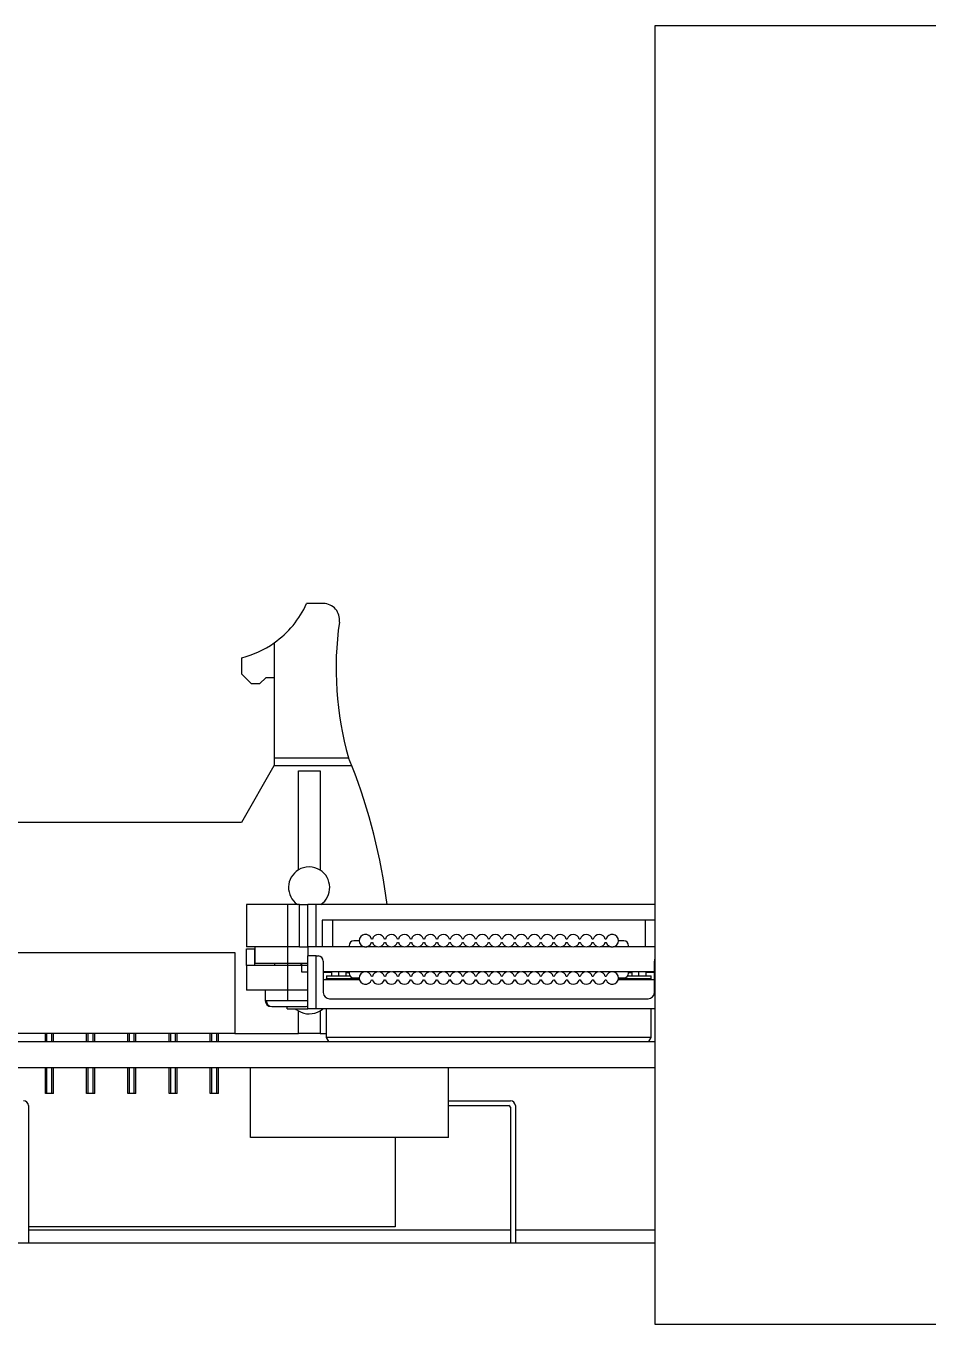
# Model space of a CAD drawing. Extents: x 500 to 100500, y -14500 to 21140.
# Drawn here: x 6897.7 to 6953.3, y -2948.9 to -2868.9 of the extents above; entities that cross this region are included whole.
import ezdxf

# ---------------------------------------------------------------- set-up
doc = ezdxf.new("R2010")
doc.units = 0
doc.layers.get('0').update_dxf_attribs({"linetype": 'CONTINUOUS'})

# ---------------------------------------------------------------- blocks, each defined once
blk = doc.blocks.new('KJprobe Card F')
at = {"color": 6}
for p, q in [((30603.695, -77304.489, 43.986), (30603.695, -77384.489, 43.986)), ((31903.695, -77304.489, 43.986), (30603.695, -77304.489, 43.986)), ((30583.265, -77340.086, 43.986), (30582.235, -77340.086, 43.986)), ((30580.235, -77342.511, 43.986), (30580.235, -77349.586, 43.986)), ((30578.235, -77344.436, 43.986), (30578.235, -77343.432, 43.986)), ((30578.235, -77344.436, 43.986), (30578.835, -77345.036, 43.986)), ((30579.335, -77345.036, 43.986), (30579.735, -77344.636, 43.986)), ((30579.735, -77344.636, 43.986), (30580.235, -77344.636, 43.986)), ((30579.335, -77345.036, 43.986), (30578.835, -77345.036, 43.986)), ((30580.235, -77349.586, 43.986), (30584.821, -77349.586, 43.986)), ((30580.235, -77349.586, 43.986), (30580.235, -77350.086, 43.986)), ((30585.02, -77350.086, 43.986), (30584.821, -77349.586, 43.986)), ((30580.22, -77350.086, 43.986), (30578.22, -77353.586, 43.986)), ((30585.02, -77350.086, 43.986), (30580.22, -77350.086, 43.986)), ((30581.73, -77356.501, 43.986), (30581.73, -77350.386, 43.986)), ((30581.73, -77350.386, 43.986), (30583.07, -77350.386, 43.986)), ((30583.07, -77350.386, 43.986), (30583.07, -77356.514, 43.986)), ((30578.22, -77353.586, 43.986), (30513.92, -77353.586, 43.986)), ((30578.542, -77358.628, 43.986), (30578.542, -77361.244, 43.986)), ((30581.08, -77358.628, 43.986), (30578.542, -77358.628, 43.986)), ((30581.08, -77361.244, 43.986), (30581.08, -77358.628, 43.986)), ((30581.804, -77358.628, 43.986), (30581.08, -77358.628, 43.986)), ((30581.804, -77361.244, 43.986), (30581.804, -77358.628, 43.986)), ((30581.804, -77358.628, 43.986), (30582.312, -77358.628, 43.986)), ((30582.312, -77361.244, 43.986), (30582.312, -77358.628, 43.986)), ((30582.82, -77358.628, 43.986), (30582.312, -77358.628, 43.986)), ((30582.82, -77361.244, 43.986), (30582.82, -77358.628, 43.986)), ((30603.695, -77358.628, 43.986), (30582.82, -77358.628, 43.986)), ((30583.201, -77359.593, 43.986), (30583.201, -77361.244, 43.986)), ((30603.695, -77359.593, 43.986), (30583.201, -77359.593, 43.986)), ((30583.836, -77359.593, 43.986), (30583.836, -77361.244, 43.986)), ((30603.089, -77359.593, 43.986), (30603.089, -77361.244, 43.986)), ((30586.289, -77360.762, 43.986), (30586.234, -77360.762, 43.986)), ((30587.089, -77360.762, 43.986), (30587.034, -77360.762, 43.986)), ((30587.89, -77360.762, 43.986), (30587.834, -77360.762, 43.986)), ((30588.69, -77360.762, 43.986), (30588.634, -77360.762, 43.986)), ((30589.49, -77360.762, 43.986), (30589.435, -77360.762, 43.986)), ((30590.29, -77360.762, 43.986), (30590.235, -77360.762, 43.986)), ((30591.09, -77360.762, 43.986), (30591.035, -77360.762, 43.986)), ((30591.89, -77360.762, 43.986), (30591.835, -77360.762, 43.986)), ((30592.69, -77360.762, 43.986), (30592.635, -77360.762, 43.986)), ((30593.49, -77360.762, 43.986), (30593.435, -77360.762, 43.986)), ((30594.29, -77360.762, 43.986), (30594.235, -77360.762, 43.986)), ((30595.09, -77360.762, 43.986), (30595.035, -77360.762, 43.986)), ((30595.891, -77360.762, 43.986), (30595.835, -77360.762, 43.986)), ((30596.691, -77360.762, 43.986), (30596.635, -77360.762, 43.986)), ((30597.491, -77360.762, 43.986), (30597.436, -77360.762, 43.986)), ((30598.291, -77360.762, 43.986), (30598.236, -77360.762, 43.986)), ((30599.091, -77360.762, 43.986), (30599.036, -77360.762, 43.986)), ((30599.891, -77360.762, 43.986), (30599.836, -77360.762, 43.986)), ((30600.691, -77360.762, 43.986), (30600.636, -77360.762, 43.986)), ((30564.085, -77361.586, 43.986), (30577.81, -77361.586, 43.986)), ((30577.81, -77361.586, 43.986), (30577.81, -77366.586, 43.986)), ((30578.54, -77362.387, 43.986), (30578.54, -77361.371, 43.986)), ((30578.54, -77361.371, 43.986), (30579.048, -77361.371, 43.986)), ((30581.08, -77361.244, 43.986), (30578.542, -77361.244, 43.986)), ((30579.048, -77361.244, 43.986), (30579.048, -77362.26, 43.986)), ((30579.048, -77362.387, 43.986), (30579.048, -77361.371, 43.986)), ((30581.804, -77361.244, 43.986), (30581.08, -77361.244, 43.986)), ((30581.08, -77362.26, 43.986), (30581.08, -77361.244, 43.986)), ((30581.804, -77361.244, 43.986), (30582.312, -77361.244, 43.986)), ((30582.82, -77361.244, 43.986), (30582.312, -77361.244, 43.986)), ((30582.325, -77361.803, 43.986), (30582.325, -77361.244, 43.986)), ((30583.201, -77361.244, 43.986), (30582.82, -77361.244, 43.986)), ((30585.799, -77361.244, 43.986), (30583.201, -77361.244, 43.986)), ((30584.852, -77361.171, 43.986), (30584.852, -77361.244, 43.986)), ((30585.476, -77360.879, 43.986), (30585.144, -77360.879, 43.986)), ((30586.599, -77361.244, 43.986), (30585.924, -77361.244, 43.986)), ((30586.234, -77360.965, 43.986), (30586.289, -77360.965, 43.986)), ((30587.399, -77361.244, 43.986), (30586.724, -77361.244, 43.986)), ((30587.034, -77360.965, 43.986), (30587.089, -77360.965, 43.986)), ((30588.2, -77361.244, 43.986), (30587.524, -77361.244, 43.986)), ((30587.834, -77360.965, 43.986), (30587.89, -77360.965, 43.986)), ((30589, -77361.244, 43.986), (30588.324, -77361.244, 43.986)), ((30588.634, -77360.965, 43.986), (30588.69, -77360.965, 43.986)), ((30589.8, -77361.244, 43.986), (30589.125, -77361.244, 43.986)), ((30589.435, -77360.965, 43.986), (30589.49, -77360.965, 43.986)), ((30590.6, -77361.244, 43.986), (30589.925, -77361.244, 43.986)), ((30590.235, -77360.965, 43.986), (30590.29, -77360.965, 43.986)), ((30591.4, -77361.244, 43.986), (30590.725, -77361.244, 43.986)), ((30591.035, -77360.965, 43.986), (30591.09, -77360.965, 43.986)), ((30592.2, -77361.244, 43.986), (30591.525, -77361.244, 43.986)), ((30591.835, -77360.965, 43.986), (30591.89, -77360.965, 43.986)), ((30593, -77361.244, 43.986), (30592.325, -77361.244, 43.986)), ((30592.635, -77360.965, 43.986), (30592.69, -77360.965, 43.986)), ((30593.8, -77361.244, 43.986), (30593.125, -77361.244, 43.986)), ((30593.435, -77360.965, 43.986), (30593.49, -77360.965, 43.986)), ((30594.6, -77361.244, 43.986), (30593.925, -77361.244, 43.986)), ((30594.235, -77360.965, 43.986), (30594.29, -77360.965, 43.986)), ((30595.4, -77361.244, 43.986), (30594.725, -77361.244, 43.986)), ((30595.035, -77360.965, 43.986), (30595.09, -77360.965, 43.986)), ((30596.201, -77361.244, 43.986), (30595.525, -77361.244, 43.986)), ((30595.835, -77360.965, 43.986), (30595.891, -77360.965, 43.986)), ((30597.001, -77361.244, 43.986), (30596.325, -77361.244, 43.986)), ((30596.635, -77360.965, 43.986), (30596.691, -77360.965, 43.986)), ((30597.801, -77361.244, 43.986), (30597.126, -77361.244, 43.986)), ((30597.436, -77360.965, 43.986), (30597.491, -77360.965, 43.986)), ((30598.601, -77361.244, 43.986), (30597.926, -77361.244, 43.986)), ((30598.236, -77360.965, 43.986), (30598.291, -77360.965, 43.986)), ((30599.401, -77361.244, 43.986), (30598.726, -77361.244, 43.986)), ((30599.036, -77360.965, 43.986), (30599.091, -77360.965, 43.986)), ((30600.201, -77361.244, 43.986), (30599.526, -77361.244, 43.986)), ((30599.836, -77360.965, 43.986), (30599.891, -77360.965, 43.986)), ((30601.001, -77361.244, 43.986), (30600.326, -77361.244, 43.986)), ((30600.636, -77360.965, 43.986), (30600.691, -77360.965, 43.986)), ((30603.695, -77361.244, 43.986), (30601.126, -77361.244, 43.986)), ((30601.781, -77360.879, 43.986), (30601.449, -77360.879, 43.986)), ((30602.073, -77361.244, 43.986), (30602.073, -77361.171, 43.986)), ((30578.54, -77362.387, 43.986), (30578.54, -77363.911, 43.986)), ((30581.08, -77362.387, 43.986), (30578.54, -77362.387, 43.986)), ((30581.08, -77362.26, 43.986), (30579.048, -77362.26, 43.986)), ((30580.255, -77362.26, 43.986), (30580.255, -77362.387, 43.986)), ((30582.312, -77362.26, 43.986), (30581.08, -77362.26, 43.986)), ((30581.08, -77362.387, 43.986), (30581.08, -77362.26, 43.986)), ((30581.08, -77363.911, 43.986), (30581.08, -77362.387, 43.986)), ((30581.931, -77362.387, 43.986), (30581.08, -77362.387, 43.986)), ((30581.906, -77362.387, 43.986), (30581.906, -77362.26, 43.986)), ((30581.931, -77362.387, 43.986), (30581.931, -77362.26, 43.986)), ((30581.931, -77362.794, 43.986), (30581.931, -77362.387, 43.986)), ((30582.312, -77362.387, 43.986), (30581.931, -77362.387, 43.986)), ((30582.312, -77365.054, 43.986), (30582.312, -77361.803, 43.986)), ((30582.82, -77361.803, 43.986), (30582.312, -77361.803, 43.986)), ((30582.82, -77365.054, 43.986), (30582.82, -77361.803, 43.986)), ((30582.82, -77361.803, 43.986), (30582.947, -77361.803, 43.986)), ((30583.265, -77362.121, 43.986), (30583.265, -77364.064, 43.986)), ((30603.661, -77364.064, 43.986), (30603.661, -77362.121, 43.986)), ((30582.312, -77362.794, 43.986), (30581.931, -77362.794, 43.986)), ((30585.799, -77362.784, 43.986), (30583.265, -77362.784, 43.986)), ((30583.265, -77362.794, 43.986), (30583.773, -77362.794, 43.986)), ((30583.455, -77363.022, 43.986), (30584.898, -77363.022, 43.986)), ((30583.455, -77363.022, 43.986), (30583.455, -77363.2, 43.986)), ((30583.773, -77362.784, 43.986), (30583.773, -77363.022, 43.986)), ((30584.217, -77363.022, 43.986), (30584.217, -77362.784, 43.986)), ((30584.662, -77363.022, 43.986), (30584.662, -77362.784, 43.986)), ((30584.662, -77362.794, 43.986), (30584.852, -77362.794, 43.986)), ((30584.662, -77362.819, 43.986), (30584.852, -77362.819, 43.986)), ((30584.852, -77362.784, 43.986), (30584.852, -77362.865, 43.986)), ((30585.144, -77363.157, 43.986), (30585.476, -77363.157, 43.986)), ((30586.599, -77362.784, 43.986), (30585.924, -77362.784, 43.986)), ((30586.289, -77363.063, 43.986), (30586.234, -77363.063, 43.986)), ((30587.399, -77362.784, 43.986), (30586.724, -77362.784, 43.986)), ((30587.089, -77363.063, 43.986), (30587.034, -77363.063, 43.986)), ((30588.2, -77362.784, 43.986), (30587.524, -77362.784, 43.986)), ((30587.89, -77363.063, 43.986), (30587.834, -77363.063, 43.986)), ((30589, -77362.784, 43.986), (30588.324, -77362.784, 43.986)), ((30588.69, -77363.063, 43.986), (30588.634, -77363.063, 43.986)), ((30589.8, -77362.784, 43.986), (30589.125, -77362.784, 43.986)), ((30589.49, -77363.063, 43.986), (30589.435, -77363.063, 43.986)), ((30590.6, -77362.784, 43.986), (30589.925, -77362.784, 43.986)), ((30590.29, -77363.063, 43.986), (30590.235, -77363.063, 43.986)), ((30591.4, -77362.784, 43.986), (30590.725, -77362.784, 43.986)), ((30591.09, -77363.063, 43.986), (30591.035, -77363.063, 43.986)), ((30592.2, -77362.784, 43.986), (30591.525, -77362.784, 43.986)), ((30591.89, -77363.063, 43.986), (30591.835, -77363.063, 43.986)), ((30593, -77362.784, 43.986), (30592.325, -77362.784, 43.986)), ((30592.69, -77363.063, 43.986), (30592.635, -77363.063, 43.986)), ((30593.8, -77362.784, 43.986), (30593.125, -77362.784, 43.986)), ((30593.49, -77363.063, 43.986), (30593.435, -77363.063, 43.986)), ((30594.6, -77362.784, 43.986), (30593.925, -77362.784, 43.986)), ((30594.29, -77363.063, 43.986), (30594.235, -77363.063, 43.986)), ((30595.4, -77362.784, 43.986), (30594.725, -77362.784, 43.986)), ((30595.09, -77363.063, 43.986), (30595.035, -77363.063, 43.986)), ((30596.201, -77362.784, 43.986), (30595.525, -77362.784, 43.986)), ((30595.891, -77363.063, 43.986), (30595.835, -77363.063, 43.986)), ((30597.001, -77362.784, 43.986), (30596.325, -77362.784, 43.986)), ((30596.691, -77363.063, 43.986), (30596.635, -77363.063, 43.986)), ((30597.801, -77362.784, 43.986), (30597.126, -77362.784, 43.986)), ((30597.491, -77363.063, 43.986), (30597.436, -77363.063, 43.986)), ((30598.601, -77362.784, 43.986), (30597.926, -77362.784, 43.986)), ((30598.291, -77363.063, 43.986), (30598.236, -77363.063, 43.986)), ((30599.401, -77362.784, 43.986), (30598.726, -77362.784, 43.986)), ((30599.091, -77363.063, 43.986), (30599.036, -77363.063, 43.986)), ((30600.201, -77362.784, 43.986), (30599.526, -77362.784, 43.986)), ((30599.891, -77363.063, 43.986), (30599.836, -77363.063, 43.986)), ((30601.001, -77362.784, 43.986), (30600.326, -77362.784, 43.986)), ((30600.691, -77363.063, 43.986), (30600.636, -77363.063, 43.986)), ((30603.661, -77362.784, 43.986), (30601.126, -77362.784, 43.986)), ((30601.45, -77363.157, 43.986), (30601.781, -77363.157, 43.986)), ((30602.027, -77363.022, 43.986), (30603.47, -77363.022, 43.986)), ((30602.073, -77362.865, 43.986), (30602.073, -77362.784, 43.986)), ((30602.073, -77362.794, 43.986), (30602.264, -77362.794, 43.986)), ((30602.073, -77362.819, 43.986), (30602.264, -77362.819, 43.986)), ((30602.264, -77362.784, 43.986), (30602.264, -77363.022, 43.986)), ((30602.708, -77363.022, 43.986), (30602.708, -77362.784, 43.986)), ((30603.153, -77363.022, 43.986), (30603.153, -77362.784, 43.986)), ((30603.153, -77362.794, 43.986), (30603.661, -77362.794, 43.986)), ((30603.47, -77363.2, 43.986), (30603.47, -77363.022, 43.986)), ((30581.08, -77363.911, 43.986), (30578.54, -77363.911, 43.986)), ((30579.683, -77363.911, 43.986), (30579.683, -77364.546, 43.986)), ((30582.312, -77363.911, 43.986), (30581.08, -77363.911, 43.986)), ((30581.08, -77364.546, 43.986), (30581.08, -77363.911, 43.986)), ((30583.265, -77363.251, 43.986), (30585.485, -77363.251, 43.986)), ((30583.455, -77363.251, 43.986), (30583.455, -77363.2, 43.986)), ((30583.455, -77363.2, 43.986), (30585.477, -77363.2, 43.986)), ((30586.234, -77363.266, 43.986), (30586.289, -77363.266, 43.986)), ((30587.034, -77363.266, 43.986), (30587.089, -77363.266, 43.986)), ((30587.834, -77363.266, 43.986), (30587.89, -77363.266, 43.986)), ((30588.634, -77363.266, 43.986), (30588.69, -77363.266, 43.986)), ((30589.435, -77363.266, 43.986), (30589.49, -77363.266, 43.986)), ((30590.235, -77363.266, 43.986), (30590.29, -77363.266, 43.986)), ((30591.035, -77363.266, 43.986), (30591.09, -77363.266, 43.986)), ((30591.835, -77363.266, 43.986), (30591.89, -77363.266, 43.986)), ((30592.635, -77363.266, 43.986), (30592.69, -77363.266, 43.986)), ((30593.435, -77363.266, 43.986), (30593.49, -77363.266, 43.986)), ((30594.235, -77363.266, 43.986), (30594.29, -77363.266, 43.986)), ((30595.035, -77363.266, 43.986), (30595.09, -77363.266, 43.986)), ((30595.835, -77363.266, 43.986), (30595.891, -77363.266, 43.986)), ((30596.635, -77363.266, 43.986), (30596.691, -77363.266, 43.986)), ((30597.436, -77363.266, 43.986), (30597.491, -77363.266, 43.986)), ((30598.236, -77363.266, 43.986), (30598.291, -77363.266, 43.986)), ((30599.036, -77363.266, 43.986), (30599.091, -77363.266, 43.986)), ((30599.836, -77363.266, 43.986), (30599.891, -77363.266, 43.986)), ((30600.636, -77363.266, 43.986), (30600.691, -77363.266, 43.986)), ((30601.44, -77363.251, 43.986), (30603.661, -77363.251, 43.986)), ((30601.448, -77363.2, 43.986), (30603.47, -77363.2, 43.986)), ((30603.47, -77363.251, 43.986), (30603.47, -77363.2, 43.986)), ((30579.683, -77364.546, 43.986), (30579.752, -77364.546, 43.986)), ((30579.752, -77364.546, 43.986), (30581.08, -77364.546, 43.986)), ((30581.08, -77364.546, 43.986), (30582.312, -77364.546, 43.986)), ((30583.646, -77364.445, 43.986), (30603.28, -77364.445, 43.986)), ((30581.042, -77365.054, 43.986), (30581.042, -77364.927, 43.986)), ((30581.042, -77365.054, 43.986), (30582.312, -77365.054, 43.986)), ((30581.254, -77364.927, 43.986), (30582.096, -77364.927, 43.986)), ((30581.73, -77366.586, 43.986), (30581.73, -77365.195, 43.986)), ((30582.82, -77365.054, 43.986), (30582.312, -77365.054, 43.986)), ((30603.695, -77365.054, 43.986), (30582.82, -77365.054, 43.986)), ((30583.07, -77365.184, 43.986), (30583.07, -77366.586, 43.986)), ((30583.455, -77366.832, 43.986), (30583.455, -77365.054, 43.986)), ((30603.47, -77366.832, 43.986), (30603.47, -77365.054, 43.986)), ((30483.57, -77367.086, 43.986), (30603.695, -77367.086, 43.986)), ((30577.81, -77366.586, 43.986), (30560.71, -77366.586, 43.986)), ((30566.14, -77367.086, 43.986), (30566.14, -77366.586, 43.986)), ((30566.24, -77367.086, 43.986), (30566.24, -77366.586, 43.986)), ((30566.54, -77367.086, 43.986), (30566.54, -77366.586, 43.986)), ((30566.64, -77367.086, 43.986), (30566.64, -77366.586, 43.986)), ((30568.68, -77367.086, 43.986), (30568.68, -77366.586, 43.986)), ((30568.78, -77367.086, 43.986), (30568.78, -77366.586, 43.986)), ((30569.08, -77367.086, 43.986), (30569.08, -77366.586, 43.986)), ((30569.18, -77367.086, 43.986), (30569.18, -77366.586, 43.986)), ((30571.22, -77367.086, 43.986), (30571.22, -77366.586, 43.986)), ((30571.32, -77367.086, 43.986), (30571.32, -77366.586, 43.986)), ((30571.62, -77367.086, 43.986), (30571.62, -77366.586, 43.986)), ((30571.72, -77367.086, 43.986), (30571.72, -77366.586, 43.986)), ((30573.76, -77367.086, 43.986), (30573.76, -77366.586, 43.986)), ((30573.86, -77367.086, 43.986), (30573.86, -77366.586, 43.986)), ((30574.16, -77367.086, 43.986), (30574.16, -77366.586, 43.986)), ((30574.26, -77367.086, 43.986), (30574.26, -77366.586, 43.986)), ((30576.3, -77367.086, 43.986), (30576.3, -77366.586, 43.986)), ((30576.4, -77367.086, 43.986), (30576.4, -77366.586, 43.986)), ((30576.7, -77367.086, 43.986), (30576.7, -77366.586, 43.986)), ((30576.8, -77367.086, 43.986), (30576.8, -77366.586, 43.986)), ((30577.81, -77366.586, 43.986), (30581.73, -77366.586, 43.986)), ((30583.07, -77366.586, 43.986), (30581.73, -77366.586, 43.986)), ((30583.07, -77366.586, 43.986), (30583.455, -77366.586, 43.986)), ((30603.47, -77366.832, 43.986), (30583.455, -77366.832, 43.986)), ((30583.607, -77367.086, 43.986), (30583.455, -77366.832, 43.986)), ((30603.318, -77367.086, 43.986), (30603.47, -77366.832, 43.986)), ((30483.57, -77368.686, 43.986), (30603.695, -77368.686, 43.986)), ((30566.14, -77370.286, 43.986), (30566.14, -77368.686, 43.986)), ((30566.24, -77370.286, 43.986), (30566.24, -77368.686, 43.986)), ((30566.54, -77370.286, 43.986), (30566.54, -77368.686, 43.986)), ((30566.64, -77370.286, 43.986), (30566.64, -77368.686, 43.986)), ((30568.68, -77370.286, 43.986), (30568.68, -77368.686, 43.986)), ((30568.78, -77370.286, 43.986), (30568.78, -77368.686, 43.986)), ((30569.08, -77370.286, 43.986), (30569.08, -77368.686, 43.986)), ((30569.18, -77370.286, 43.986), (30569.18, -77368.686, 43.986)), ((30571.22, -77370.286, 43.986), (30571.22, -77368.686, 43.986)), ((30571.32, -77370.286, 43.986), (30571.32, -77368.686, 43.986)), ((30571.62, -77370.286, 43.986), (30571.62, -77368.686, 43.986)), ((30571.72, -77370.286, 43.986), (30571.72, -77368.686, 43.986)), ((30573.76, -77370.286, 43.986), (30573.76, -77368.686, 43.986)), ((30573.86, -77370.286, 43.986), (30573.86, -77368.686, 43.986)), ((30574.16, -77370.286, 43.986), (30574.16, -77368.686, 43.986)), ((30574.26, -77370.286, 43.986), (30574.26, -77368.686, 43.986)), ((30576.3, -77370.286, 43.986), (30576.3, -77368.686, 43.986)), ((30576.4, -77370.286, 43.986), (30576.4, -77368.686, 43.986)), ((30576.7, -77370.286, 43.986), (30576.7, -77368.686, 43.986)), ((30576.8, -77370.286, 43.986), (30576.8, -77368.686, 43.986)), ((30578.77, -77372.986, 43.986), (30578.77, -77368.686, 43.986)), ((30590.97, -77372.986, 43.986), (30590.97, -77368.686, 43.986)), ((30566.24, -77370.286, 43.986), (30566.14, -77370.286, 43.986)), ((30566.54, -77370.286, 43.986), (30566.24, -77370.286, 43.986)), ((30566.64, -77370.286, 43.986), (30566.54, -77370.286, 43.986)), ((30568.78, -77370.286, 43.986), (30568.68, -77370.286, 43.986)), ((30569.08, -77370.286, 43.986), (30568.78, -77370.286, 43.986)), ((30569.18, -77370.286, 43.986), (30569.08, -77370.286, 43.986)), ((30571.32, -77370.286, 43.986), (30571.22, -77370.286, 43.986)), ((30571.62, -77370.286, 43.986), (30571.32, -77370.286, 43.986)), ((30571.72, -77370.286, 43.986), (30571.62, -77370.286, 43.986)), ((30573.86, -77370.286, 43.986), (30573.76, -77370.286, 43.986)), ((30574.16, -77370.286, 43.986), (30573.86, -77370.286, 43.986)), ((30574.26, -77370.286, 43.986), (30574.16, -77370.286, 43.986)), ((30576.4, -77370.286, 43.986), (30576.3, -77370.286, 43.986)), ((30576.7, -77370.286, 43.986), (30576.4, -77370.286, 43.986)), ((30576.8, -77370.286, 43.986), (30576.7, -77370.286, 43.986)), ((30565.095, -77371.028, 43.986), (30565.095, -77379.489, 43.986)), ((30590.97, -77370.728, 43.986), (30594.795, -77370.728, 43.986)), ((30590.97, -77371.028, 43.986), (30594.695, -77371.028, 43.986)), ((30594.795, -77371.128, 43.986), (30594.795, -77379.489, 43.986)), ((30595.095, -77371.028, 43.986), (30595.095, -77379.489, 43.986)), ((30590.97, -77372.986, 43.986), (30578.77, -77372.986, 43.986)), ((30587.695, -77372.986, 43.986), (30587.695, -77378.489, 43.986)), ((30587.695, -77378.489, 43.986), (30565.095, -77378.489, 43.986)), ((30565.095, -77378.689, 43.986), (30594.795, -77378.689, 43.986)), ((30595.095, -77378.689, 43.986), (30603.695, -77378.689, 43.986)), ((30486.695, -77379.489, 43.986), (30603.695, -77379.489, 43.986)), ((30603.695, -77384.489, 43.986), (30857.195, -77384.489, 43.986))]:
    blk.add_line(p, q, dxfattribs=at)
at = {"color": 6, "elevation": 43.986, "flags": 128}
for points in [[(30581.53, -77365.054), (30581.586, -77365.099), (30581.73, -77365.195)], [(30583.07, -77365.184), (30583.211, -77365.087), (30583.25, -77365.054)]]:
    blk.add_lwpolyline(points, dxfattribs=at)
at = {"color": 6}
for centre, radius, start, end in [((30576.768, -77337.614, 43.986), 6, 305.2995, 335.66947), ((30583.265, -77341.086, 43.986), 1, 351.78679, 90), ((30604.05, -77344.086, 43.986), 20, 171.78679, 195.96201), ((30576.768, -77337.614, 43.986), 6, 284.1533, 305.2995), ((30551.48, -77363.165, 43.986), 36, 7.23999, 21.30287), ((30582.39, -77357.586, 43.986), 1.27, 121.31113, 235.11633), ((30582.39, -77357.586, 43.986), 1.27, 90, 121.31113), ((30582.39, -77357.586, 43.986), 1.27, 57.62671, 90), ((30582.39, -77357.586, 43.986), 1.27, 304.88367, 57.62671), ((30585.862, -77360.863, 43.986), 0.386, 15.25752, 344.74248), ((30586.662, -77360.863, 43.986), 0.386, 15.25752, 164.74248), ((30587.462, -77360.863, 43.986), 0.386, 15.25752, 164.74248), ((30588.262, -77360.863, 43.986), 0.386, 15.25752, 164.74248), ((30589.062, -77360.863, 43.986), 0.386, 15.25752, 164.74248), ((30589.862, -77360.863, 43.986), 0.386, 15.25752, 164.74248), ((30590.662, -77360.863, 43.986), 0.386, 15.25752, 164.74248), ((30591.462, -77360.863, 43.986), 0.386, 15.25752, 164.74248), ((30592.263, -77360.863, 43.986), 0.386, 15.25752, 164.74248), ((30593.063, -77360.863, 43.986), 0.386, 15.25752, 164.74248), ((30593.863, -77360.863, 43.986), 0.386, 15.25752, 164.74248), ((30594.663, -77360.863, 43.986), 0.386, 15.25752, 164.74248), ((30595.463, -77360.863, 43.986), 0.386, 15.25752, 164.74248), ((30596.263, -77360.863, 43.986), 0.386, 15.25752, 164.74248), ((30597.063, -77360.863, 43.986), 0.386, 15.25752, 164.74248), ((30597.863, -77360.863, 43.986), 0.386, 15.25752, 164.74248), ((30598.663, -77360.863, 43.986), 0.386, 15.25752, 164.74248), ((30599.463, -77360.863, 43.986), 0.386, 15.25752, 164.74248), ((30600.264, -77360.863, 43.986), 0.386, 15.25752, 164.74248), ((30601.064, -77360.863, 43.986), 0.386, 195.25752, 164.74248), ((30585.144, -77361.171, 43.986), 0.292, 90, 180), ((30586.662, -77360.863, 43.986), 0.386, 195.25752, 344.74248), ((30587.462, -77360.863, 43.986), 0.386, 195.25752, 344.74248), ((30588.262, -77360.863, 43.986), 0.386, 195.25752, 344.74248), ((30589.062, -77360.863, 43.986), 0.386, 195.25752, 344.74248), ((30589.862, -77360.863, 43.986), 0.386, 195.25752, 344.74248), ((30590.662, -77360.863, 43.986), 0.386, 195.25752, 344.74248), ((30591.462, -77360.863, 43.986), 0.386, 195.25752, 344.74248), ((30592.263, -77360.863, 43.986), 0.386, 195.25752, 344.74248), ((30593.063, -77360.863, 43.986), 0.386, 195.25752, 344.74248), ((30593.863, -77360.863, 43.986), 0.386, 195.25752, 344.74248), ((30594.663, -77360.863, 43.986), 0.386, 195.25752, 344.74248), ((30595.463, -77360.863, 43.986), 0.386, 195.25752, 344.74248), ((30596.263, -77360.863, 43.986), 0.386, 195.25752, 344.74248), ((30597.063, -77360.863, 43.986), 0.386, 195.25752, 344.74248), ((30597.863, -77360.863, 43.986), 0.386, 195.25752, 344.74248), ((30598.663, -77360.863, 43.986), 0.386, 195.25752, 344.74248), ((30599.463, -77360.863, 43.986), 0.386, 195.25752, 344.74248), ((30600.264, -77360.863, 43.986), 0.386, 195.25752, 344.74248), ((30601.781, -77361.171, 43.986), 0.292, 0, 90), ((30582.947, -77362.121, 43.986), 0.317, 0, 90), ((30603.978, -77362.121, 43.986), 0.317, 153.03128, 180), ((30585.144, -77362.865, 43.986), 0.292, 180, 270), ((30585.862, -77363.165, 43.986), 0.386, 15.25752, 344.74248), ((30586.662, -77363.165, 43.986), 0.386, 15.25752, 164.74248), ((30587.462, -77363.165, 43.986), 0.386, 15.25752, 164.74248), ((30588.262, -77363.165, 43.986), 0.386, 15.25752, 164.74248), ((30589.062, -77363.165, 43.986), 0.386, 15.25752, 164.74248), ((30589.862, -77363.165, 43.986), 0.386, 15.25752, 164.74248), ((30590.662, -77363.165, 43.986), 0.386, 15.25752, 164.74248), ((30591.462, -77363.165, 43.986), 0.386, 15.25752, 164.74248), ((30592.263, -77363.165, 43.986), 0.386, 15.25752, 164.74248), ((30593.063, -77363.165, 43.986), 0.386, 15.25752, 164.74248), ((30593.863, -77363.165, 43.986), 0.386, 15.25752, 164.74248), ((30594.663, -77363.165, 43.986), 0.386, 15.25752, 164.74248), ((30595.463, -77363.165, 43.986), 0.386, 15.25752, 164.74248), ((30596.263, -77363.165, 43.986), 0.386, 15.25752, 164.74248), ((30597.063, -77363.165, 43.986), 0.386, 15.25752, 164.74248), ((30597.863, -77363.165, 43.986), 0.386, 15.25752, 164.74248), ((30598.663, -77363.165, 43.986), 0.386, 15.25752, 164.74248), ((30599.463, -77363.165, 43.986), 0.386, 15.25752, 164.74248), ((30600.264, -77363.165, 43.986), 0.386, 15.25752, 164.74248), ((30601.064, -77363.165, 43.986), 0.386, 195.25752, 164.74248), ((30601.781, -77362.865, 43.986), 0.292, 270, 0), ((30586.662, -77363.165, 43.986), 0.386, 195.25752, 344.74248), ((30587.462, -77363.165, 43.986), 0.386, 195.25752, 344.74248), ((30588.262, -77363.165, 43.986), 0.386, 195.25752, 344.74248), ((30589.062, -77363.165, 43.986), 0.386, 195.25752, 344.74248), ((30589.862, -77363.165, 43.986), 0.386, 195.25752, 344.74248), ((30590.662, -77363.165, 43.986), 0.386, 195.25752, 344.74248), ((30591.462, -77363.165, 43.986), 0.386, 195.25752, 344.74248), ((30592.263, -77363.165, 43.986), 0.386, 195.25752, 344.74248), ((30593.063, -77363.165, 43.986), 0.386, 195.25752, 344.74248), ((30593.863, -77363.165, 43.986), 0.386, 195.25752, 344.74248), ((30594.663, -77363.165, 43.986), 0.386, 195.25752, 344.74248), ((30595.463, -77363.165, 43.986), 0.386, 195.25752, 344.74248), ((30596.263, -77363.165, 43.986), 0.386, 195.25752, 344.74248), ((30597.063, -77363.165, 43.986), 0.386, 195.25752, 344.74248), ((30597.863, -77363.165, 43.986), 0.386, 195.25752, 344.74248), ((30598.663, -77363.165, 43.986), 0.386, 195.25752, 344.74248), ((30599.463, -77363.165, 43.986), 0.386, 195.25752, 344.74248), ((30600.264, -77363.165, 43.986), 0.386, 195.25752, 344.74248), ((30580.064, -77364.546, 43.986), 0.381, 180, 270), ((30580.123, -77364.555, 43.986), 0.372, 178.59906, 268.52695), ((30583.646, -77364.064, 43.986), 0.381, 180, 270), ((30603.28, -77364.064, 43.986), 0.381, 270, 0), ((30582.39, -77364.046, 43.986), 1.325, 240.12475, 300.87772), ((30582.096, -77364.546, 43.986), 0.381, 270, 304.51811), ((30564.795, -77371.028, 43.986), 0.3, 0, 90), ((30594.695, -77371.128, 43.986), 0.1, 0, 90), ((30594.795, -77371.028, 43.986), 0.3, 0, 90)]:
    blk.add_arc(centre, radius, start, end, dxfattribs=at)
blk.add_open_spline([(30580.114, -77364.927, 43.986), (30580.17, -77364.927, 43.986), (30580.282, -77364.927, 43.986), (30580.608, -77364.927, 43.986), (30580.952, -77364.927, 43.986), (30581.167, -77364.927, 43.986), (30581.25, -77364.927, 43.986)], degree=3, knots=[0, 0, 0, 0, 0.27518, 0.550359, 0.825539, 1, 1, 1, 1], dxfattribs=at)

msp = doc.modelspace()

# ---------------------------------------------------------------- block references
msp.add_blockref('KJprobe Card F', (-23667.198, 74435.585, -119.805))

doc.saveas('drawing.dxf')
